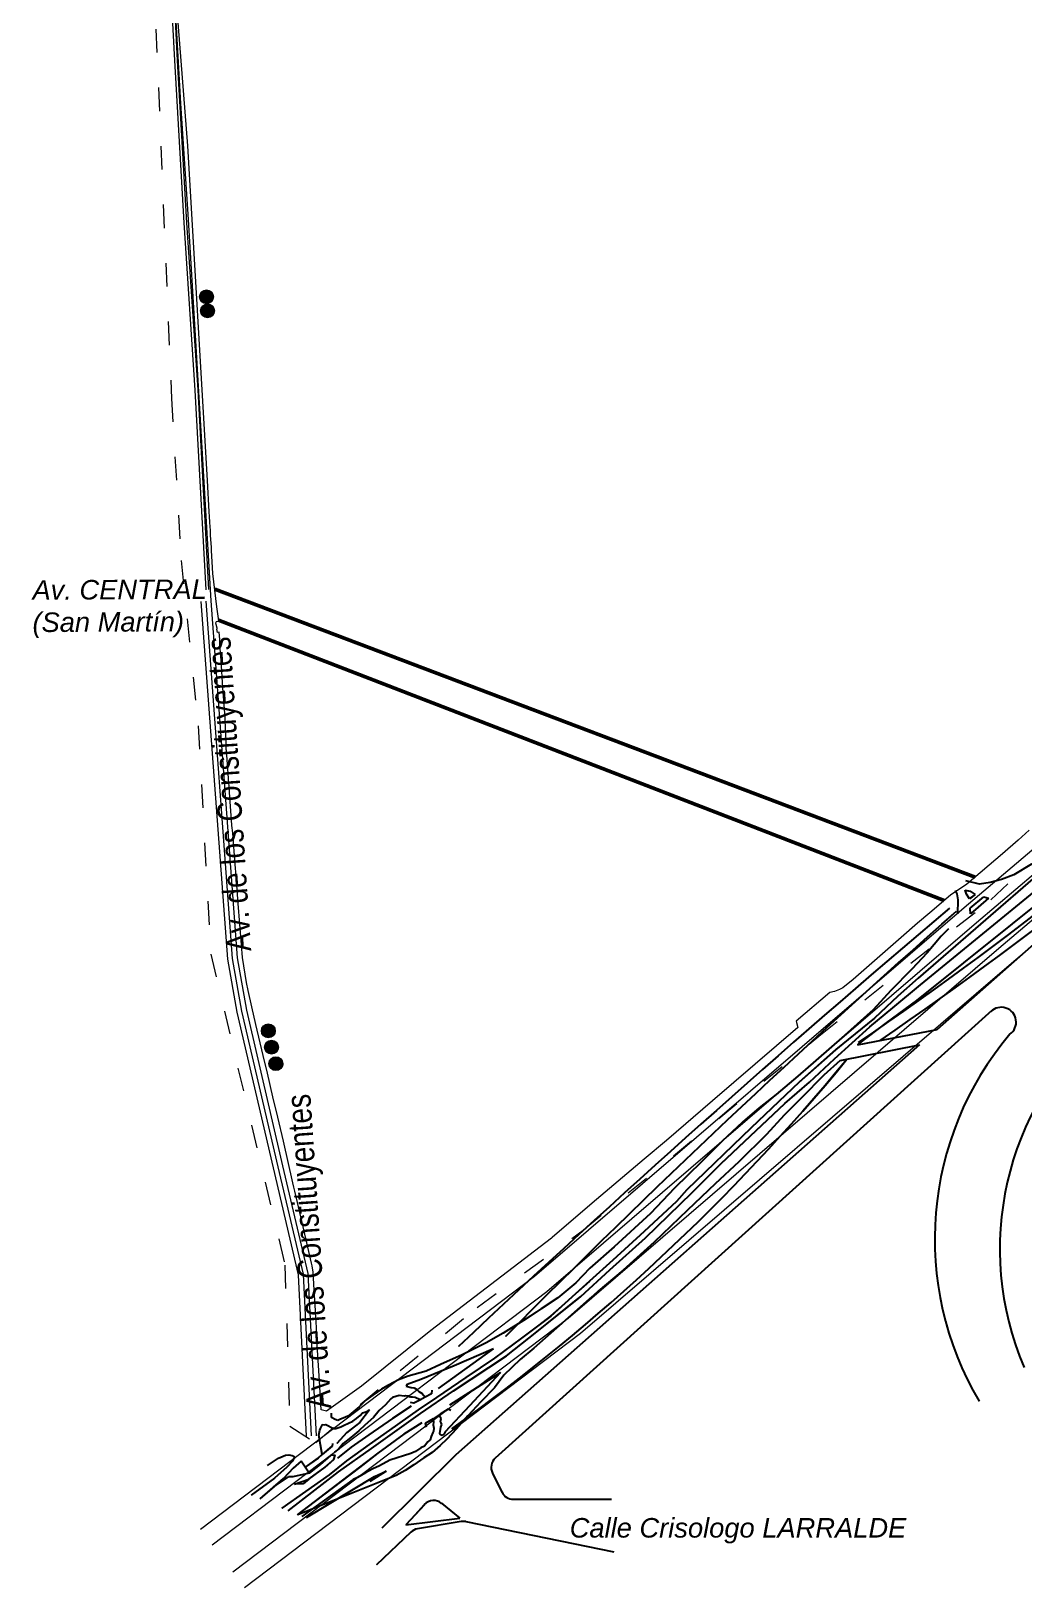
# Model space of a CAD drawing. Header units: millimetres. Extents: x 11558 to 23675, y 49449 to 61482.
# Drawn here: x 14906 to 15923, y 51677 to 53272 of the extents above; entities that cross this region are included whole.
import ezdxf

# ---------------------------------------------------------------- set-up
doc = ezdxf.new("R2010")
doc.units = ezdxf.units.MM
doc.linetypes.add('ACAD_ISO03W100', pattern=[30, 12, -18])
for name, color, linetype in [('0. autopistas', 254, 'Continuous'), ('0. plano base - nombres calles', 22, 'Continuous'), ('0. Plano Base - PLANO', 254, 'Continuous'), ('0.BARRIOS - DIVISIÓN', 12, 'ACAD_ISO03W100'), ('7. puesta en valor CC la lucila', 212, 'Continuous'), ('Linea 111 IDA', 139, 'Continuous'), ('Linea 140 IDA', 101, 'Continuous')]:
    doc.layers.add(name, color=color, linetype=linetype)
for name, color, linetype, true_color in [('Linea 110 - 2 Vuelta', 7, 'Continuous', 0x3838ff), ('Linea 117 ida', 7, 'Continuous', 0x5c5c5c), ('Linea 117 vuelta', 7, 'Continuous', 0xdb0000), ('Linea 175', 7, 'Continuous', 0x1090da), ('Linea 176', 7, 'Continuous', 0xffd761), ('Linea 28 ida', 7, 'Continuous', 0x1c825b), ('Linea 28 vuelta', 7, 'Continuous', 0x26cd1d)]:
    doc.layers.add(name, color=color, linetype=linetype, true_color=true_color)
doc.layers.get('7. puesta en valor CC la lucila').off()
doc.styles.add('ROMAND', font='', dxfattribs={"width": 4})
doc.styles.get("Standard").update_dxf_attribs({"font": 'arial.ttf'})
doc.styles.get('ROMAND').set_extended_font_data('Arial', italic=True)

# ---------------------------------------------------------------- blocks, each defined once
blk = doc.blocks.new('MANZANAS')
at = {"layer": '0. Plano Base - PLANO', "color": 0, "linetype": 'Continuous', "lineweight": 5}
for p, q in [((5637161.3, 6174857.3), (5636921.4, 6174216)), ((5636925.9, 6174201), (5636943.6, 6174188)), ((5636924.5, 6174144.2), (5637073.3, 6174186.5)), ((5636920.3, 6174142.1), (5636884, 6174114.8)), ((5636879.5, 6174108.6), (5636863.9, 6174062.7))]:
    blk.add_line(p, q, dxfattribs=at)
for points in [[(5637588, 6176029.1), (5637120.4, 6174814.3), (5637055.4, 6174762.6), (5637055.9, 6174764.1), (5637071, 6174796.1), (5637088, 6174831.1), (5637168.2, 6175013)], [(5637109.9, 6175038.9), (5637104.8, 6175024.6), (5637096.8, 6175004.7), (5637078.9, 6174960.4), (5637069.3, 6174942.7), (5637058.8, 6174917), (5637052.3, 6174901.5), (5637044.3, 6174880.8), (5637020.5, 6174820), (5637015, 6174807.6), (5637012.9, 6174804.6), (5637009.1, 6174800.4), (5637005.3, 6174797.2), (5636988.5, 6174755.2), (5636992.7, 6174750.4), (5636950.1, 6174643.4), (5636926.9, 6174585.7), (5636915.4, 6174558.1), (5636889, 6174493.5), (5636869, 6174443.4), (5636868.6, 6174442.5), (5636802.5, 6174301.5), (5636765.8, 6174218.3), (5636745.9, 6174178.8), (5636740.5, 6174177.5), (5636725, 6174203.2), (5636706.3, 6174234.5), (5636697.2, 6174250.2), (5636696.3, 6174251.7), (5636695.1, 6174253.6), (5636691.1, 6174260.2), (5636689.7, 6174262.6), (5636688.2, 6174265.1), (5636677.2, 6174283.3), (5636668, 6174298.9), (5636664.3, 6174304.2), (5636662.4, 6174306.3), (5636631.6, 6174342.4), (5636613.2, 6174364), (5636610.5, 6174367.1), (5636607.5, 6174370.6), (5636579.1, 6174403.9), (5636562.8, 6174423.2), (5636548.5, 6174439.5), (5636532.6, 6174458.3), (5636520.1, 6174472.5), (5636499, 6174497.2), (5636487, 6174511.5), (5636475.9, 6174524.5), (5636470.7, 6174530.9), (5636455, 6174551.7), (5636448.1, 6174562.8), (5636425.7, 6174599), (5636410.8, 6174623), (5636404.5, 6174633), (5636387.6, 6174660.1), (5636387.4, 6174660.4), (5636383.2, 6174666.8), (5636383, 6174667.2), (5636365.3, 6174696.1), (5636364.8, 6174696.8), (5636363.8, 6174698.4), (5636358.4, 6174707.1), (5636357.7, 6174708.2), (5636342.7, 6174732.3), (5636342.2, 6174733.2), (5636339, 6174739.1), (5636336.6, 6174743.4), (5636335.9, 6174744.6), (5636331, 6174752.9), (5636327.4, 6174758.9), (5636326.6, 6174760.4), (5636323.7, 6174765.3), (5636321.4, 6174769.1), (5636310, 6174787.7), (5636295.4, 6174811.9), (5636288.9, 6174822.2), (5636288.2, 6174823.4), (5636287.4, 6174824.5), (5636287.3, 6174824.8), (5636284.3, 6174830.3), (5636280.2, 6174836.5), (5636278.7, 6174835.5), (5636276.7, 6174838.4), (5636276.9, 6174838.6), (5636276.5, 6174839.1), (5636273.8, 6174842.2), (5636272.8, 6174843.5), (5636272.8, 6174845.1), (5636274.5, 6174846.6), (5636266, 6174858.5), (5636246.7, 6174887), (5636240.7, 6174897.1), (5636234.8, 6174907.1), (5636233.2, 6174909.8), (5636226.7, 6174920.6), (5636224.2, 6174924.9), (5636220.1, 6174931.9), (5636216.8, 6174937.4), (5636214.5, 6174941.2), (5636214.4, 6174941.4), (5636198, 6174968.9), (5636021.9, 6175264.1), (5635947.9, 6175382.7)], [(5636899.5, 6174350.3), (5636920.6, 6174398.3), (5636922.6, 6174403.3), (5636936.6, 6174441.2), (5636953.7, 6174487.2), (5636974.7, 6174550.2), (5636987.3, 6174590.2), (5637000.8, 6174629.2), (5637016.8, 6174675.2), (5637029.4, 6174706.2), (5637040.9, 6174739.1), (5637058, 6174785.1), (5637070, 6174813.1), (5637084, 6174847.1), (5637155.2, 6175012)], [(5637238.4, 6175273.4), (5637239.4, 6175270.9), (5637239.4, 6175265.9), (5637238.4, 6175260.9), (5637235.4, 6175250.9), (5637223.4, 6175222), (5637202.3, 6175171), (5637174.8, 6175105), (5637154.2, 6175059), (5637141.2, 6175032), (5637128.2, 6175009.1), (5637117.2, 6174991.1), (5637108.1, 6174981.1), (5637099.1, 6174973.1), (5637090.1, 6174966.6), (5637076.1, 6174963.1)], [(5636750.9, 6174069.6), (5636778.3, 6174122.4), (5636787.3, 6174143.4), (5636800.4, 6174168.9), (5636811.9, 6174191.4), (5636828.4, 6174223.3), (5636839.4, 6174243.3), (5636856.5, 6174275.3), (5636873.5, 6174306.3), (5636888.5, 6174337.3), (5636904.5, 6174371.3), (5636923.6, 6174421.3), (5636934.6, 6174451.2), (5636949.7, 6174492.2), (5636964.7, 6174534.7), (5636968.7, 6174550.2), (5636997.8, 6174637.2), (5637019.9, 6174701.2), (5637037.9, 6174748.1), (5637058, 6174795.1), (5637069, 6174826.1), (5637079, 6174852.1), (5637141.2, 6175009)], [(5637071.1, 6174949.1), (5637074.1, 6174947.1), (5637078.1, 6174942.1), (5637079.1, 6174940.1), (5637080.1, 6174938.1), (5637082.1, 6174933.1), (5637084.1, 6174929.1)], [(5637083.1, 6174911.1), (5637080.1, 6174901.1), (5637075, 6174879.1), (5637069, 6174857.1), (5637060, 6174828.1), (5637053, 6174802.1), (5637038.9, 6174765.1), (5637024.9, 6174728.7), (5637015.9, 6174706.2), (5637004.8, 6174679.2), (5636995.8, 6174659.2), (5636987.3, 6174638.2), (5636977.8, 6174611.2), (5636968.8, 6174582.7), (5636956.7, 6174546.2), (5636946.7, 6174511.7), (5636929.6, 6174464.2), (5636917.6, 6174433.3), (5636911.6, 6174413.3), (5636902.6, 6174391.3), (5636892.6, 6174373.3), (5636883.5, 6174357.3), (5636869.5, 6174333.3), (5636858.5, 6174316.3), (5636842.5, 6174294.3), (5636827.5, 6174275.3), (5636817.4, 6174262.4), (5636803.4, 6174249.4), (5636796.4, 6174241.4), (5636793.4, 6174237.4), (5636789.4, 6174231.4), (5636785.4, 6174224.9), (5636780.4, 6174215.4), (5636776.4, 6174207.4), (5636773.4, 6174198.4), (5636769.4, 6174188.4), (5636767.4, 6174184.4), (5636764.4, 6174180.4), (5636762.4, 6174178.4), (5636760.4, 6174175.9), (5636757.4, 6174175.4), (5636753.4, 6174175.4), (5636751.4, 6174179.4)], [(5636897.5, 6174317.3), (5636904.5, 6174334.3), (5636918.5, 6174370.3), (5636931.6, 6174405.2), (5636933.6, 6174410.2), (5636936.1, 6174416.2), (5636948.6, 6174447.2), (5636963.7, 6174487.2), (5636978.7, 6174532.2), (5636991.7, 6174569.2), (5637002.8, 6174600.2), (5637014.8, 6174638.2), (5637021.8, 6174664.2), (5637029.4, 6174688.2), (5637038.9, 6174719.1), (5637047, 6174740.5), (5637111.8, 6174792), (5636884, 6174200.2), (5636851.2, 6174098.8)], [(5636758.2, 6174070.2), (5636785.3, 6174129.4), (5636804.4, 6174166.4), (5636832.4, 6174221.3), (5636851.4, 6174257.3), (5636883, 6174314.3), (5636899.5, 6174350.3)], [(5636897.5, 6174317.3), (5636890, 6174295.3), (5636887.5, 6174279.3), (5636881.4, 6174260.3), (5636876.4, 6174241.3), (5636872.4, 6174224.3), (5636868.4, 6174210.3), (5636865.4, 6174201.3), (5636861.4, 6174191.3), (5636856.4, 6174182.3), (5636850.4, 6174171.3), (5636845.3, 6174162.3), (5636839.3, 6174153.3), (5636768.7, 6174071.1)], [(5636836.9, 6174252.3), (5636868, 6174314.3), (5636840.5, 6174280.3), (5636816.4, 6174252.4), (5636806.4, 6174241.4), (5636806.4, 6174239.4), (5636811.4, 6174240.4), (5636814.4, 6174241.4), (5636817.4, 6174241.4), (5636820.4, 6174240.4), (5636824.4, 6174240.3), (5636828.9, 6174238.3), (5636825.9, 6174233.8)], [(5636854.9, 6174242.8), (5636885.5, 6174296.3), (5636873.4, 6174251.3), (5636863.4, 6174216.3), (5636863.4, 6174213.8), (5636862.4, 6174211.3), (5636860.4, 6174211.3), (5636859.4, 6174212.3), (5636857.4, 6174218.3), (5636856.9, 6174221.3), (5636855.4, 6174222.3), (5636854.4, 6174223.3), (5636853.4, 6174226.3), (5636851.4, 6174227.3), (5636850.4, 6174229.8), (5636846.4, 6174222.3)], [(5636831.4, 6174247.8), (5636832.9, 6174244.3), (5636828.9, 6174238.3)], [(5636817.9, 6174226.4), (5636821.4, 6174227.4), (5636825.9, 6174233.8), (5636821.4, 6174233.4), (5636819.9, 6174233.4), (5636817.4, 6174232.4), (5636815.4, 6174231.4), (5636813.4, 6174231.4), (5636810.4, 6174230.4), (5636809.4, 6174229.4), (5636804.4, 6174227.4), (5636799.4, 6174222.4), (5636798.4, 6174220.4), (5636796.4, 6174212.4), (5636793.4, 6174204.4), (5636791.4, 6174195.4), (5636787.4, 6174184.4), (5636784.4, 6174176.4), (5636780.4, 6174166.4), (5636776.3, 6174157.4), (5636774.8, 6174150.4), (5636772.3, 6174145.4)], [(5636858.4, 6174238.3), (5636855.4, 6174238.3), (5636850.4, 6174229.8)], [(5636837.9, 6174213.3), (5636826.9, 6174194.3), (5636812.3, 6174164.9), (5636802.3, 6174143.4), (5636768.2, 6174071)], [(5636843.9, 6174211.3), (5636841.4, 6174214.3), (5636846.4, 6174222.3), (5636848.4, 6174219.3), (5636849.4, 6174216.8), (5636851.4, 6174214.3), (5636852.4, 6174211.3), (5636852.4, 6174209.8), (5636852.9, 6174205.3), (5636853.4, 6174201.8), (5636852.4, 6174198.8), (5636851.4, 6174193.3), (5636848.9, 6174190.3), (5636845.9, 6174184.3), (5636842.4, 6174180.3), (5636826.3, 6174164.3), (5636819.8, 6174154.4), (5636815.3, 6174148.4), (5636810.3, 6174141.4), (5636805.3, 6174133.4), (5636802.3, 6174129.4), (5636773.3, 6174071.4)], [(5636820.4, 6174223.4), (5636809.4, 6174203.4), (5636795.4, 6174177.4), (5636785.3, 6174157.9), (5636777.8, 6174141.4)], [(5636770.3, 6174154.4), (5636774.4, 6174168.9), (5636781.4, 6174184.4), (5636784.4, 6174200.4), (5636782.4, 6174197.4), (5636779.4, 6174194.4), (5636778.4, 6174190.9), (5636776.4, 6174186.4), (5636774.4, 6174182.4), (5636768.4, 6174174.4), (5636766.4, 6174171.4), (5636762.4, 6174167.4), (5636760.4, 6174166.4), (5636751.4, 6174166.4), (5636750.3, 6174165.4), (5636748.3, 6174164.9), (5636748.3, 6174160.4), (5636748.8, 6174158.4), (5636750.3, 6174153.4), (5636762.3, 6174137.4), (5636760.3, 6174132.4), (5636752.8, 6174117.9)], [(5636766.3, 6174152.4), (5636767.3, 6174149.9), (5636762.3, 6174137.4)], [(5636777.9, 6174072.7), (5636820.3, 6174142.4), (5636828.3, 6174152.3), (5636818.3, 6174135.4)], [(5636878.8, 6174140.1), (5636871.5, 6174113), (5636917.5, 6174144.5), (5636894, 6174149.5)], [(5636733.8, 6174085.9), (5636742.3, 6174101.4), (5636746.3, 6174103.4), (5636759.3, 6174114.4), (5636765.3, 6174127.4), (5636770.3, 6174140.4), (5636774.3, 6174142.9), (5636775.3, 6174138.4), (5636770.8, 6174127.4), (5636761.8, 6174108.9)], [(5636717.8, 6174101.5), (5636724.3, 6174113.4), (5636729.3, 6174119.4), (5636732.3, 6174121.4), (5636735.3, 6174122.4), (5636737.3, 6174122.4), (5636738.3, 6174121.4), (5636738.3, 6174117.4), (5636736.3, 6174109.4), (5636730.3, 6174093.4), (5636717, 6174066.9)], [(5636759.3, 6174114.4), (5636752.8, 6174117.9), (5636746.3, 6174121.4), (5636742.3, 6174111.4), (5636738.3, 6174097.4), (5636726.6, 6174067.7)]]:
    blk.add_lwpolyline(points, dxfattribs=at)
blk.add_lwpolyline([(5637055.2, 6174765.4, 0.038886), (5637296.7, 6175314.6, -0.038886)], format="xyb", close=True, dxfattribs=at)
for points in [[(5637091.1, 6174955.1), (5637088.1, 6174948.6), (5637083.1, 6174951.1), (5637080.1, 6174954.1), (5637085.1, 6174955.6)], [(5637105.1, 6174958.1), (5637096.1, 6174935.1), (5637093.1, 6174940.1), (5637100.1, 6174957.1)], [(5636751.3, 6174097.4), (5636761.8, 6174108.9), (5636758.8, 6174101.9)]]:
    blk.add_lwpolyline(points, close=True, dxfattribs=at)
blk.add_lwpolyline([(5636943.6, 6174188, 0.285157), (5636957.3, 6174187), (5637046.4, 6174233.3)], format="xyb", dxfattribs=at)
for centre, radius, start, end in [((5633668.8, 6176602.4), 3863.2, 331.8092, 340.7168), ((5637555.5, 6174786.8), 309.2, 87.1251, 230.5323), ((5648869.3, 6170095.5), 12747.5, 157.71071, 160.74166), ((5645966.4, 6171498.2), 9524.4, 158.87666, 162.69434), ((5637175.3, 6174851.3), 15.2, 332.7011, 162.2422), ((5637505.8, 6174772.3), 325.1, 167.2066, 238.1675), ((5634965.3, 6175187.9), 2133.7, 333.0844, 348.0084), ((5636933.6, 6174211.5), 13, 159.4891, 233.7902), ((5636891.4, 6174136.7), 13, 78.1839, 164.9242), ((5636928.1, 6174131.7), 13, 106.1508, 126.9995), ((5636891.8, 6174104.4), 13, 126.9995, 161.1977)]:
    blk.add_arc(centre, radius, start, end, dxfattribs=at)
blk = doc.blocks.new('111')
at = {"layer": 'Linea 111 IDA', "lineweight": 211, "true_color": 0xededed}
h = blk.add_hatch(color=7, dxfattribs=at)
h.dxf.hatch_style = 1
edge = h.paths.add_edge_path()
edge.add_arc((0, 0), 7.11, 0, 360)
at = {"layer": 'Linea 111 IDA', "lineweight": 9}
blk.add_circle((0, 0), 7.11, dxfattribs=at)
at = {"layer": 'Linea 111 IDA', "lineweight": 15, "insert": (-6, 3), "char_height": 6, "attachment_point": 1}
blk.add_mtext_dynamic_manual_height_columns('111', width=16.458, gutter_width=12.5, heights=[0], dxfattribs=at)
blk = doc.blocks.new('140')
at = {"layer": 'Linea 140 IDA', "lineweight": 211, "true_color": 0xededed}
h = blk.add_hatch(color=7, dxfattribs=at)
h.dxf.hatch_style = 1
edge = h.paths.add_edge_path()
edge.add_arc((0, 0), 7.11, 0, 360)
at = {"layer": 'Linea 140 IDA', "lineweight": 9}
blk.add_circle((0, 0), 7.11, dxfattribs=at)
at = {"layer": 'Linea 140 IDA', "lineweight": 15, "insert": (-6.5, 2.9), "char_height": 6, "attachment_point": 1}
blk.add_mtext_dynamic_manual_height_columns('140', width=16.458, gutter_width=12.5, heights=[0], dxfattribs=at)
blk = doc.blocks.new('110 2 vuekta')
at = {"layer": 'Linea 110 - 2 Vuelta', "lineweight": 211, "true_color": 0xededed}
h = blk.add_hatch(color=7, dxfattribs=at)
h.dxf.hatch_style = 1
edge = h.paths.add_edge_path()
edge.add_arc((0, 0), 7.11, 0, 360)
at = {"layer": 'Linea 110 - 2 Vuelta', "lineweight": 9}
blk.add_circle((0, 0), 7.11, dxfattribs=at)
at = {"layer": 'Linea 110 - 2 Vuelta', "lineweight": 15, "insert": (-5.8, 2.8), "char_height": 6, "attachment_point": 1}
blk.add_mtext_dynamic_manual_height_columns('110', width=16.458, gutter_width=12.5, heights=[0], dxfattribs=at)
blk = doc.blocks.new('176')
at = {"layer": 'Linea 176', "lineweight": 211, "true_color": 0xededed}
h = blk.add_hatch(color=7, dxfattribs=at)
h.dxf.hatch_style = 1
edge = h.paths.add_edge_path()
edge.add_arc((0, 0), 7.11, 0, 360)
at = {"layer": 'Linea 176', "lineweight": 9}
blk.add_circle((0, 0), 7.11, dxfattribs=at)
at = {"layer": 'Linea 176', "lineweight": 15, "insert": (-5.8, 2.8), "char_height": 6, "attachment_point": 1}
blk.add_mtext_dynamic_manual_height_columns('176', width=16.458, gutter_width=12.5, heights=[0], dxfattribs=at)
blk = doc.blocks.new('175')
at = {"layer": 'Linea 175', "lineweight": 211, "true_color": 0xededed}
h = blk.add_hatch(color=7, dxfattribs=at)
h.dxf.hatch_style = 1
edge = h.paths.add_edge_path()
edge.add_arc((0, 0), 7.11, 0, 360)
at = {"layer": 'Linea 175', "lineweight": 9}
blk.add_circle((0, 0), 7.11, dxfattribs=at)
at = {"layer": 'Linea 175', "lineweight": 15, "insert": (-5.8, 2.8), "char_height": 6, "attachment_point": 1}
blk.add_mtext_dynamic_manual_height_columns('175', width=16.458, gutter_width=12.5, heights=[0], dxfattribs=at)

msp = doc.modelspace()

# ---------------------------------------------------------------- linework, layer by layer
at = {"layer": '0. autopistas'}
for p, q in [((16808.8, 53111.1), (15833.7, 52248.7)), ((15967.8, 52403), (15812.7, 52278.6)), ((15942, 52412), (15814.5, 52301.4)), ((15816.6, 52294.6), (15955.8, 52408.2)), ((15912.4, 52407.1), (15899.8, 52402.4)), ((15930.4, 52418), (15912.4, 52407.1)), ((15852.2, 52391.1), (15853.9, 52387.9)), ((15853.9, 52387.9), (15855.1, 52381.6)), ((15862.5, 52391.4), (15867.6, 52390.4)), ((15863.7, 52387.3), (15862.5, 52391.4)), ((15877.1, 52397.8), (15863.1, 52401.2)), ((15867, 52382.8), (15863.7, 52387.3)), ((15872.7, 52387.2), (15867, 52382.8)), ((15867.6, 52390.4), (15872.7, 52387.2)), ((15888.1, 52399.4), (15877.1, 52397.8)), ((15899.8, 52402.4), (15888.1, 52399.4)), ((15855.1, 52377.2), (15854.5, 52371.8)), ((15854.5, 52371.8), (15854.5, 52367.3)), ((15855.1, 52381.6), (15855.1, 52379.4)), ((15855.1, 52379.4), (15855.1, 52377.2)), ((15867.5, 52372.9), (15881.6, 52384.8)), ((15867.9, 52367.1), (15867.5, 52372.9)), ((15886.5, 52383.4), (15867.9, 52367.1)), ((15881.6, 52384.8), (15886.5, 52383.4)), ((15838, 52344.4), (15823.4, 52327.2)), ((15845.3, 52351.8), (15838, 52344.4)), ((15823.4, 52327.2), (15807.9, 52310.4)), ((15807.9, 52310.4), (15786.5, 52288.8)), ((15788.5, 52270.9), (15816.6, 52294.6)), ((15814.5, 52301.4), (15793.6, 52282.9)), ((15786.5, 52288.8), (15768.3, 52269)), ((15793.6, 52282.9), (15769.5, 52260.5)), ((15812.7, 52278.6), (15781.5, 52255.4)), ((15889.9, 52268.1), (15381.3, 51809.6)), ((15769.5, 52260.5), (15730.1, 52228.1)), ((15768.3, 52269), (15738.8, 52242.7)), ((15764.9, 52251.6), (15788.5, 52270.9)), ((15728.6, 52218.7), (15764.9, 52251.6)), ((15752.2, 52232.9), (15833.7, 52248.7)), ((15781.5, 52255.4), (15753.4, 52233.9)), ((15815.8, 52232.9), (15340.9, 51812.8)), ((15730.1, 52228.1), (15692.4, 52194.7)), ((15738.8, 52242.7), (15709.5, 52216.8)), ((15734.6, 52217.1), (15815.8, 52232.9)), ((15753.4, 52233.9), (15752.2, 52232.9)), ((15709.5, 52216.8), (15691.2, 52201)), ((15703.1, 52194.7), (15728.6, 52218.7)), ((15734.6, 52217.1), (15717.6, 52201.9)), ((15691.2, 52201), (15668.9, 52182.1)), ((15717.6, 52201.9), (15694.8, 52178.8)), ((15692.4, 52194.7), (15643.3, 52148.1)), ((15668.9, 52182.1), (15651.7, 52168.5)), ((15677.7, 52173), (15703.1, 52194.7)), ((15651.7, 52168.5), (15634.5, 52153.8)), ((15642.3, 52139.6), (15677.7, 52173)), ((15694.8, 52178.8), (15677.1, 52160.9)), ((15643.3, 52148.1), (15577.4, 52084.3)), ((15634.5, 52153.8), (15613.6, 52134.3)), ((15677.1, 52160.9), (15658.9, 52141.1)), ((15613.6, 52134.3), (15592.4, 52113.1)), ((15612.3, 52111.2), (15642.3, 52139.6)), ((15658.9, 52141.1), (15630.7, 52113)), ((15592.4, 52113.1), (15564.9, 52086.3)), ((15582.7, 52081.5), (15612.3, 52111.2)), ((15630.7, 52113), (15606.6, 52090.5)), ((15564.9, 52086.3), (15540.1, 52060.3)), ((15577.4, 52084.3), (15566.7, 52072.4)), ((15606.6, 52090.5), (15578, 52063.7)), ((15566.7, 52072.4), (15533.8, 52041.6)), ((15535, 52035.4), (15582.7, 52081.5)), ((15540.1, 52060.3), (15503.1, 52026)), ((15578, 52063.7), (15543.9, 52030.7)), ((15533.8, 52041.6), (15501.5, 52012.2)), ((15503.1, 52026), (15478.1, 52004.1)), ((15498.7, 52002.4), (15535, 52035.4)), ((15543.9, 52030.7), (15512.1, 52002.2)), ((15501.5, 52012.2), (15477.9, 51990.7)), ((15477.9, 51990.7), (15438, 51955.1)), ((15463.6, 51989.1), (15445.4, 51973.8)), ((15478.1, 52004.1), (15463.6, 51989.1)), ((15468.7, 51975.2), (15498.7, 52002.4)), ((15512.1, 52002.2), (15486.7, 51980.5)), ((15445.4, 51973.8), (15428.2, 51962.4)), ((15477.6, 51972.8), (15449.9, 51947.8)), ((15464.6, 51971.7), (15468.7, 51975.2)), ((15481.7, 51976.3), (15477.6, 51972.8)), ((15486.7, 51980.5), (15481.7, 51976.3)), ((15428.2, 51962.4), (15412.9, 51952.4)), ((15423.8, 51938.8), (15464.6, 51971.7)), ((15412.9, 51952.4), (15389.4, 51937.6)), ((15438, 51955.1), (15408.1, 51932.3)), ((15449.9, 51947.8), (15420.9, 51922.3)), ((15371.8, 51927.6), (15347.4, 51915.5)), ((15389.4, 51937.6), (15371.8, 51927.6)), ((15408.1, 51932.3), (15380.4, 51911.8)), ((15392.6, 51914.5), (15423.8, 51938.8)), ((15323.1, 51880.7), (15379.3, 51921.4)), ((15347.4, 51915.5), (15325.3, 51905.5)), ((15338.3, 51878.5), (15392.6, 51914.5)), ((15379.3, 51921.4), (15339.2, 51904)), ((15380.4, 51911.8), (15351.1, 51892.1)), ((15406.8, 51910.5), (15390, 51894.4)), ((15420.9, 51922.3), (15406.8, 51910.5)), ((15292, 51893.6), (15282.1, 51889.7)), ((15310.5, 51898.6), (15292, 51893.6)), ((15339.2, 51904), (15305, 51890.2)), ((15325.3, 51905.5), (15310.5, 51898.6)), ((15334.7, 51864), (15386.5, 51897.4)), ((15386.5, 51897.4), (15355, 51863)), ((15390, 51894.4), (15380.4, 51881.4)), ((15264.8, 51880.1), (15255.9, 51874)), ((15271.3, 51884.1), (15264.8, 51880.1)), ((15277.6, 51887.5), (15271.3, 51884.1)), ((15282.1, 51889.7), (15277.6, 51887.5)), ((15291, 51885.1), (15290.1, 51883.3)), ((15290.1, 51883.3), (15295, 51881.9)), ((15305, 51890.2), (15291, 51885.1)), ((15295, 51881.9), (15298.1, 51881.4)), ((15298.1, 51881.4), (15300.8, 51880)), ((15300.8, 51880), (15303, 51877.7)), ((15303, 51877.7), (15306.5, 51875.9)), ((15304.8, 51855.3), (15338.3, 51878.5)), ((15316.2, 51879.3), (15315.9, 51875.5)), ((15351.1, 51892.1), (15321.2, 51871.6)), ((15380.4, 51881.4), (15366.3, 51867.3)), ((15241.9, 51862.2), (15233.7, 51855.2)), ((15248.7, 51868.8), (15241.9, 51862.2)), ((15255.9, 51874), (15248.7, 51868.8)), ((15268.7, 51864), (15262.4, 51858.3)), ((15274.2, 51870.1), (15268.7, 51864)), ((15276, 51871.5), (15274.2, 51870.1)), ((15282.8, 51873.6), (15276, 51871.5)), ((15295.1, 51862.6), (15276.1, 51850)), ((15288.1, 51873), (15282.8, 51873.6)), ((15289.5, 51873.5), (15288.1, 51873)), ((15292.6, 51873), (15289.5, 51873.5)), ((15294.4, 51872), (15292.6, 51873)), ((15297.8, 51865.7), (15294.3, 51866.5)), ((15296.6, 51872), (15294.4, 51872)), ((15299.3, 51871.7), (15296.6, 51872)), ((15304.8, 51869.4), (15297.8, 51865.7)), ((15300.6, 51871.1), (15299.3, 51871.7)), ((15304.8, 51869.4), (15300.6, 51871.1)), ((15321.2, 51871.6), (15302.2, 51858.9)), ((15309.6, 51872), (15304.8, 51869.4)), ((15306.5, 51875.9), (15309.6, 51872)), ((15315.9, 51875.5), (15309.6, 51872)), ((15355, 51863), (15330, 51836.6)), ((15366.3, 51867.3), (15353.1, 51852.7)), ((15213.5, 51851), (15213.6, 51855.5)), ((15217.1, 51849.2), (15213.5, 51851)), ((15219.9, 51848.2), (15217.1, 51849.2)), ((15222.9, 51849.5), (15219.9, 51848.2)), ((15225.6, 51850.4), (15222.9, 51849.5)), ((15230.1, 51852.5), (15225.6, 51850.4)), ((15226.4, 51843.2), (15235.4, 51847.5)), ((15242.5, 51846.1), (15229.1, 51835.6)), ((15233.7, 51855.2), (15230.1, 51852.5)), ((15235.4, 51847.5), (15239, 51850.2)), ((15239, 51850.2), (15242.8, 51853.2)), ((15252.6, 51858.9), (15242.5, 51846.1)), ((15242.8, 51853.2), (15245.3, 51855.9)), ((15245.3, 51855.9), (15249.4, 51857.1)), ((15256.5, 51851.2), (15247.8, 51843.3)), ((15249.4, 51857.1), (15252.6, 51858.9)), ((15276.1, 51850), (15251.7, 51833.4)), ((15254.6, 51819.5), (15304.8, 51855.3)), ((15262.4, 51858.3), (15256.5, 51851.2)), ((15302.2, 51858.9), (15272.8, 51838.2)), ((15306, 51845.7), (15287.5, 51833.9)), ((15317.7, 51849.7), (15309.6, 51845)), ((15309.6, 51845), (15310.4, 51841.1)), ((15324.7, 51854.6), (15317.7, 51849.7)), ((15317.7, 51849.7), (15318.1, 51846.2)), ((15318.1, 51846.2), (15317.8, 51843.5)), ((15324.4, 51851.9), (15324.7, 51854.6)), ((15325.8, 51850.1), (15324.4, 51851.9)), ((15333.1, 51859.8), (15324.7, 51854.6)), ((15325.3, 51846.9), (15325.8, 51850.1)), ((15325.7, 51845.6), (15325.3, 51846.9)), ((15326.6, 51844), (15325.7, 51845.6)), ((15335.7, 51858.4), (15333.1, 51859.8)), ((15353.1, 51852.7), (15341.7, 51839.5)), ((15200.7, 51832.9), (15201.7, 51838)), ((15203.9, 51813.2), (15200.7, 51832.9)), ((15201.7, 51838), (15202.1, 51840)), ((15202.1, 51840), (15204.2, 51844)), ((15204.2, 51844), (15206.2, 51843.5)), ((15206.2, 51843.5), (15207.6, 51844)), ((15207.6, 51844), (15215.6, 51839.8)), ((15215.6, 51839.8), (15217.8, 51839.8)), ((15217.8, 51839.8), (15223.2, 51841.5)), ((15229.1, 51835.6), (15218.9, 51824.5)), ((15223.2, 51841.5), (15226.4, 51843.2)), ((15233.3, 51830.6), (15225.6, 51824.4)), ((15241.5, 51837.6), (15233.3, 51830.6)), ((15251.7, 51833.4), (15233.8, 51820.7)), ((15247.8, 51843.3), (15241.5, 51837.6)), ((15272.8, 51838.2), (15252.2, 51823.5)), ((15287.5, 51833.9), (15261, 51814.5)), ((15315.6, 51831.7), (15314.4, 51828.3)), ((15317.3, 51835.9), (15315.6, 51831.7)), ((15317.9, 51837.2), (15317.3, 51835.9)), ((15317.8, 51843.5), (15318.4, 51840.3)), ((15318.4, 51840.3), (15317.9, 51837.2)), ((15324.6, 51834.9), (15325.6, 51841.1)), ((15325, 51833.5), (15324.6, 51834.9)), ((15331.7, 51828.9), (15324.9, 51822.3)), ((15326.8, 51832.6), (15325, 51833.5)), ((15325.6, 51841.1), (15326.6, 51844)), ((15328.9, 51834.4), (15326.8, 51832.6)), ((15330, 51836.6), (15328.9, 51834.4)), ((15341.7, 51839.5), (15331.7, 51828.9)), ((15166.4, 51812.4), (15169.9, 51812.8)), ((15169.9, 51812.8), (15173.1, 51812.3)), ((15203.9, 51813.2), (15199.9, 51809.6)), ((15214.1, 51821.9), (15203.9, 51813.2)), ((15214.4, 51824.6), (15214.1, 51821.9)), ((15221, 51818.9), (15216.5, 51815.6)), ((15233.8, 51820.7), (15219.5, 51809.5)), ((15220.6, 51795.4), (15254.6, 51819.5)), ((15225.6, 51824.4), (15221, 51818.9)), ((15252.2, 51823.5), (15228.9, 51806.9)), ((15261, 51814.5), (15242.2, 51800)), ((15340.9, 51812.8), (15265, 51737.9)), ((15294.8, 51814.3), (15273.2, 51807.5)), ((15299.7, 51816.3), (15294.8, 51814.3)), ((15305.1, 51820.2), (15299.7, 51816.3)), ((15308.7, 51821.7), (15305.1, 51820.2)), ((15316.7, 51815.3), (15308.1, 51809.7)), ((15312.2, 51826.1), (15308.7, 51821.7)), ((15314.4, 51828.3), (15312.2, 51826.1)), ((15324.9, 51822.3), (15316.7, 51815.3)), ((15147.8, 51801.8), (15159.2, 51809.4)), ((15167.9, 51800.3), (15155.2, 51788.9)), ((15159.2, 51809.4), (15166.4, 51812.4)), ((15174.2, 51799.3), (15164.2, 51788.8)), ((15173.4, 51806.5), (15167.9, 51800.3)), ((15173.1, 51812.3), (15174.8, 51811.4)), ((15175.3, 51810.1), (15173.4, 51806.5)), ((15182.4, 51806.4), (15174.2, 51799.3)), ((15174.8, 51811.4), (15175.3, 51810.1)), ((15242.2, 51800), (15178.5, 51751.5)), ((15186.5, 51800.3), (15182.4, 51806.4)), ((15199.9, 51809.6), (15186.5, 51800.3)), ((15190.7, 51794.1), (15186.5, 51800.3)), ((15190.3, 51788.1), (15206.9, 51800.4)), ((15202, 51802.9), (15190.7, 51794.1)), ((15212.4, 51812.1), (15202, 51802.9)), ((15206.9, 51800.4), (15215.9, 51808)), ((15228.9, 51806.9), (15211.2, 51792.5)), ((15217.1, 51812.5), (15212.4, 51812.1)), ((15215.9, 51808), (15217.1, 51812.5)), ((15256, 51798.4), (15248.4, 51794.5)), ((15262.8, 51801.7), (15256, 51798.4)), ((15273.2, 51807.5), (15262.8, 51801.7)), ((15289.1, 51797), (15279.6, 51791.8)), ((15297.7, 51802.7), (15289.1, 51797)), ((15308.1, 51809.7), (15297.7, 51802.7)), ((15155.2, 51788.9), (15131.2, 51771.5)), ((15164.2, 51788.8), (15140.1, 51767.7)), ((15154.9, 51780.6), (15169.6, 51790.5)), ((15211.2, 51792.5), (15162.5, 51758.3)), ((15169.3, 51755.4), (15220.6, 51795.4)), ((15174, 51790.4), (15169.6, 51790.5)), ((15190.7, 51794.1), (15174, 51790.4)), ((15175.7, 51782.8), (15190.3, 51788.1)), ((15184.4, 51783.3), (15175.7, 51782.8)), ((15279.6, 51791.8), (15179, 51751.3)), ((15235.7, 51787.6), (15183.2, 51749.6)), ((15190.3, 51788.1), (15184.4, 51783.3)), ((15187.9, 51748.5), (15257.7, 51790.8)), ((15240.2, 51789.7), (15235.7, 51787.6)), ((15248.4, 51794.5), (15240.2, 51789.7)), ((15269.4, 51796), (15252.7, 51785.5)), ((15257.7, 51790.8), (15269.4, 51796)), ((15378.4, 51794.2), (15388.1, 51774.5)), ((15399.8, 51767.3), (15500.2, 51767.3)), ((15308.6, 51761.8), (15289.5, 51741.1)), ((15326.4, 51763.1), (15345, 51747.9)), ((15294.7, 51733.6), (15259.7, 51700)), ((15289.5, 51741.1), (15345, 51747.9)), ((15346.3, 51744.5), (15301.5, 51737)), ((15351, 51744.4), (15502.6, 51713.4))]:
    msp.add_line(p, q, dxfattribs=at)
for centre, radius, start, end in [((13573.3, 55424.7), 3863.2, 304.3555, 313.2631), ((13573.3, 55424.7), 3863.2, 304.3555, 313.2631), ((13595.2, 55426.8), 3863.2, 304.3555, 313.2631), ((24084, 42644.8), 12747.5, 130.25706, 133.28801), ((22154.7, 45227.8), 9524.4, 131.42301, 135.24069), ((16207.2, 52023.7), 309.2, 59.6715, 203.0786), ((15899.5, 52256.3), 15.2, 305.2474, 134.7886), ((16156.4, 52033.8), 325.1, 139.753, 210.7138), ((14093.6, 53573.8), 2133.7, 305.6307, 320.5548), ((15390, 51799.9), 13, 132.0355, 206.3366), ((15318.1, 51753.1), 13, 50.7303, 137.4705), ((15399.8, 51780.3), 13, 206.3366, 270), ((15303.7, 51724.2), 13, 99.5459, 133.744), ((15348.4, 51731.7), 13, 78.6971, 99.5459)]:
    msp.add_arc(centre, radius, start, end, dxfattribs=at)
at = {"layer": '0. Plano Base - PLANO', "color": 250, "linetype": 'Continuous', "lineweight": 50}
for p, q in [((15093.9, 52700), (15872.7, 52404.7)), ((15097.9, 52668.3), (15841.1, 52380.8))]:
    msp.add_line(p, q, dxfattribs=at)
at = {"layer": '0.BARRIOS - DIVISIÓN', "color": 14, "lineweight": 18, "ltscale": 2}
msp.add_lwpolyline([(14987.6, 54310.9), (14989.3, 53979.3), (15024.3, 53623.3), (15031.2, 53333.8), (15049.6, 52895.4), (15059.6, 52729.3), (15077, 52559.8), (15089.9, 52325.9), (15165.8, 52007.4), (15170.8, 51842.3), (15197.4, 51825.4), (15283.7, 51899.2), (15362.7, 51963.9), (15471.1, 52043.1), (15712.7, 52242), (15888.8, 52381.6), (15959.9, 52448.9), (16154.8, 52618.6), (16143.6, 52644.3), (16954.3, 53347.8)], dxfattribs=at)
at = {"layer": 'Linea 110 - 2 Vuelta', "lineweight": 15}
msp.add_lwpolyline([(15511.6, 53324.4), (15053.1, 53337.3, 0.410346), (15050.2, 53334.5), (15051.6, 53324.5), (15058.7, 53197.7), (15066.4, 53084.2), (15074.1, 52954.3), (15089.8, 52688), (15116.8, 52322.1), (15126.3, 52268.5), (15163.4, 52109.2), (15189.4, 51998.7), (15197.7, 51832.4)], format="xyb", dxfattribs=at)
at = {"layer": 'Linea 111 IDA', "lineweight": 15}
msp.add_lwpolyline([(15085, 52699.4), (15074, 52903.9), (15062.5, 53075.3), (15052.9, 53241.7), (15048.7, 53324.8), (15043.4, 53343.8), (15043.1, 53495), (15043.9, 53616.5), (15035.9, 53628.2), (15023.3, 53766.8), (15013.9, 53861.8), (15004.3, 53968.9), (15002, 54125.5), (15000.7, 54232.7), (14998.7, 54319.7), (15013.9, 54396.7), (15025.3, 54450.6), (15038.8, 54524.3), (15043.1, 54535.8), (15064, 54637.1), (15068.6, 54650.8), (15121.1, 54915.8), (15100.6, 55040.1)], dxfattribs=at)
at = {"layer": 'Linea 117 ida', "lineweight": 15}
msp.add_lwpolyline([(16693.5, 53088.1), (16519.3, 52930.6), (16163.4, 52629.4), (15861.3, 52373.4), (15421.4, 51995.5), (15079.3, 51736.4)], dxfattribs=at)
at = {"layer": 'Linea 117 vuelta', "lineweight": 15}
msp.add_lwpolyline([(16745.1, 53033.6), (16568.7, 52874.2), (16211.8, 52572.2), (15909.9, 52316.4), (15468.6, 51937.1), (15124.5, 51676.6)], dxfattribs=at)
at = {"layer": 'Linea 140 IDA', "lineweight": 15}
msp.add_lwpolyline([(15088, 52699.6), (15077, 52904.1), (15065.5, 53075.5), (15055.9, 53241.8), (15051.7, 53325.3), (15046.4, 53344.2), (15046.1, 53495), (15046.9, 53617.4), (15038.8, 53629.3), (15026.3, 53767.1), (15016.9, 53862.1), (15007.3, 53969.1), (15005, 54125.5), (15003.7, 54232.8), (15001.7, 54319.4), (15016.9, 54396.1), (15028.3, 54450), (15041.7, 54523.5), (15046, 54535), (15066.9, 54636.3), (15071.5, 54650), (15124.1, 54915.7), (15103.6, 55040.6)], dxfattribs=at)
at = {"layer": 'Linea 175', "lineweight": 15}
msp.add_lwpolyline([(15084.8, 52687.7), (15111.9, 52321.5), (15121.4, 52267.5), (15158.5, 52108), (15184.4, 51998), (15192.7, 51832.2)], dxfattribs=at)
at = {"layer": 'Linea 176', "lineweight": 15}
msp.add_lwpolyline([(15079.8, 52687.3), (15106.9, 52320.9), (15116.5, 52266.5), (15153.6, 52106.9), (15179.4, 51997.3), (15187.7, 51831.9)], dxfattribs=at)
at = {"layer": 'Linea 28 ida', "lineweight": 15}
msp.add_lwpolyline([(16731.4, 53048.1), (16555.5, 52889.2), (16198.9, 52587.4), (15897, 52331.6), (15456, 51952.6), (15112.5, 51692.5)], dxfattribs=at)
at = {"layer": 'Linea 28 vuelta', "lineweight": 15}
msp.add_lwpolyline([(16707.3, 53073.6), (16532.5, 52915.6), (16176.3, 52614.2), (15874.2, 52358.2), (15434, 51979.9), (15091.3, 51720.4)], dxfattribs=at)

# ---------------------------------------------------------------- block references
at = {"layer": '0. Plano Base - PLANO', "color": 28, "lineweight": 5, "true_color": 0x0d0d0d, "rotation": 332.5463477508169}
msp.add_blockref('MANZANAS', (-7833237.5, -2828296.1), dxfattribs=at)
at = {"layer": '7. puesta en valor CC la lucila', "color": 250, "lineweight": 30, "rotation": 332.5463477508169}
msp.add_blockref('MANZANAS', (-7833237.5, -2828296.1), dxfattribs=at)
at = {"layer": 'Linea 110 - 2 Vuelta', "lineweight": 15}
msp.add_blockref('110 2 vuekta', (15148.8, 52247.4), dxfattribs=at)
at = {"layer": 'Linea 111 IDA', "lineweight": 15}
msp.add_blockref('111', (15086.6, 52985.1), dxfattribs=at)
at = {"layer": 'Linea 140 IDA', "lineweight": 15}
msp.add_blockref('140', (15085.5, 52999.5), dxfattribs=at)
at = {"layer": 'Linea 175', "lineweight": 211}
for name, p in [('175', (15152, 52230.6)), ('176', (15156.6, 52213.7))]:
    msp.add_blockref(name, p, dxfattribs=at)

# ---------------------------------------------------------------- texts
at = {"layer": '0. plano base - nombres calles', "color": 250, "lineweight": 15, "style": 'ROMAND'}
for s, p in [('Av. CENTRAL  ', (14907.3, 52689.1)), ('(San Martín)', (14907.3, 52656))]:
    msp.add_text(s, height=20, rotation=0.2841, dxfattribs=at).set_placement(p)
msp.add_text('Calle Crisologo LARRALDE', height=20, dxfattribs=at).set_placement((15457.5, 51728.1))
at = {"layer": '0. plano base - nombres calles', "color": 250, "lineweight": 15, "true_color": 0x1a1a1a, "char_height": 25, "attachment_point": 1, "rotation": 93.8357}
for insert in [(15106.4, 52327.7), (15188.4, 51859.1)]:
    msp.add_mtext_dynamic_manual_height_columns('{\\fArial Narrow|b0|i0|c0|p34;Av. de los Constituyentes}', width=329.255, gutter_width=12.5, heights=[0], dxfattribs=dict(at, insert=insert))

doc.saveas('drawing.dxf')
